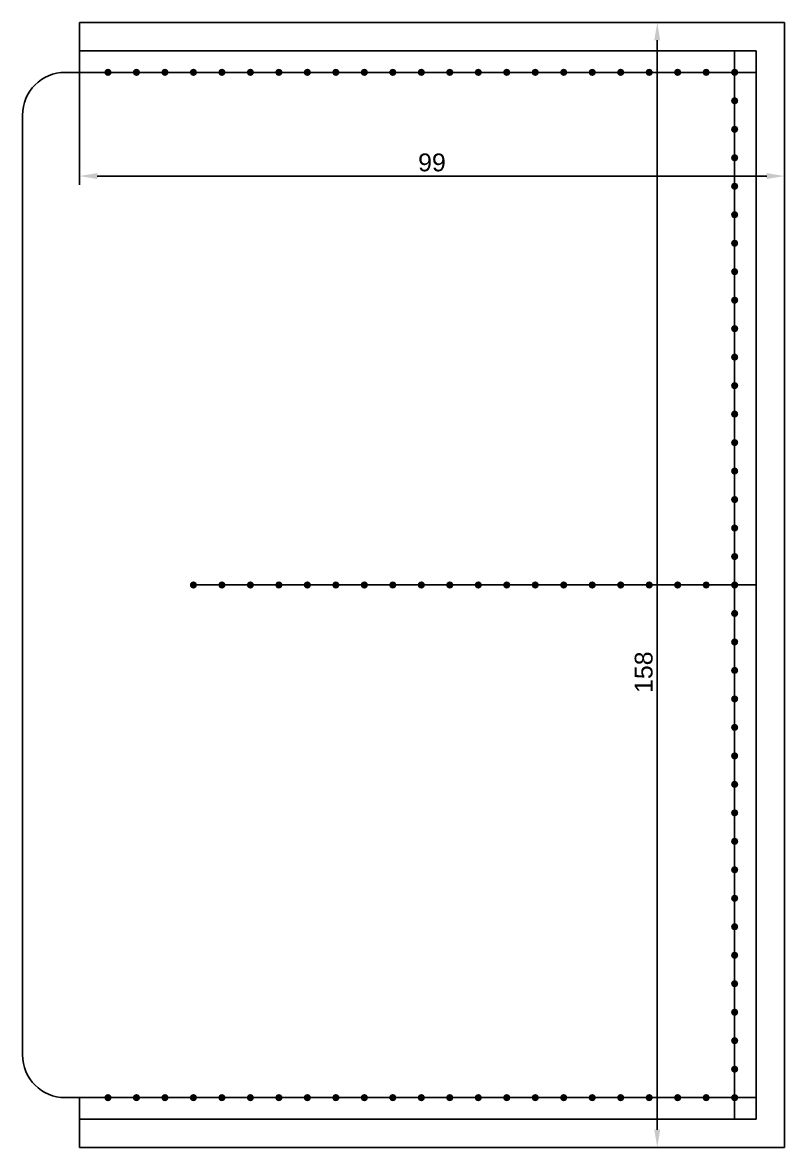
# Model space of a CAD drawing. Header units: millimetres. Extents: x 1335 to 6986, y 304 to 1543.
# Drawn here: x 5843.1 to 5950.1, y 947.4 to 1105.4 of the extents above; entities that cross this region are included whole.
import ezdxf

# ---------------------------------------------------------------- set-up
doc = ezdxf.new("R2010")
doc.units = ezdxf.units.MM
doc.styles.get("Standard").update_dxf_attribs({"font": 'arial.ttf'})
doc.dimstyles.new('ISO-25', dxfattribs={"dimtxt": 2.5, "dimasz": 2.5, "dimexe": 1.25, "dimexo": 0.625, "dimtad": 1, "dimtxsty": 'Standard', "dimcen": 2.5, "dimadec": 0, "dimazin": 0, "dimtfac": 1, "dimtmove": 0, "dimatfit": 3, "dimfxl": 1, "dimarcsym": 0})

# ---------------------------------------------------------------- blocks, each defined once
blk = doc.blocks.new('*D111')
at = {"color": 0, "lineweight": -2, "transparency": 16777216}
for p, q in [((5851.08, 1104.79), (5851.08, 1082.6)), ((5950.08, 1104.79), (5950.08, 1082.6)), ((5853.58, 1083.85), (5947.58, 1083.85))]:
    blk.add_line(p, q, dxfattribs=at)
at = {"color": 0, "transparency": 16777216}
for points in [[(5853.58, 1084.27), (5853.58, 1083.43), (5851.08, 1083.85)], [(5947.58, 1084.27), (5947.58, 1083.43), (5950.08, 1083.85)]]:
    blk.add_solid(points, dxfattribs=at)
at = {"layer": 'Defpoints', "color": 0, "transparency": 16777216}
for p in [(5851.08, 1105.42), (5950.08, 1105.42), (5950.08, 1083.85)]:
    blk.add_point(p, dxfattribs=at)
at = {"color": 0, "transparency": 16777216, "insert": (5900.58, 1085.75), "char_height": 2.5, "attachment_point": 5}
blk.add_mtext('99', dxfattribs=at)
blk = doc.blocks.new('*D112')
at = {"color": 0, "lineweight": -2, "transparency": 16777216}
for p, q in [((5949.46, 1105.42), (5930.97, 1105.42)), ((5932.22, 949.92), (5932.22, 1102.92)), ((5949.46, 947.42), (5930.97, 947.42))]:
    blk.add_line(p, q, dxfattribs=at)
at = {"color": 0, "transparency": 16777216}
for points in [[(5931.8, 1102.92), (5932.63, 1102.92), (5932.22, 1105.42)], [(5931.8, 949.92), (5932.63, 949.92), (5932.22, 947.42)]]:
    blk.add_solid(points, dxfattribs=at)
at = {"layer": 'Defpoints', "color": 0, "transparency": 16777216}
for p in [(5932.22, 1105.42), (5950.08, 1105.42), (5950.08, 947.42)]:
    blk.add_point(p, dxfattribs=at)
at = {"color": 0, "transparency": 16777216, "insert": (5930.32, 1014.17), "char_height": 2.5, "attachment_point": 5, "rotation": 90}
blk.add_mtext('158', dxfattribs=at)

msp = doc.modelspace()

# ---------------------------------------------------------------- hatches: boundary and pattern name
h = msp.add_hatch(color=256)
h.dxf.hatch_style = 1
h.paths.add_polyline_path([(5854.583, 1098.418, -1), (5855.583, 1098.418, -1)])
h = msp.add_hatch(color=256)
h.dxf.hatch_style = 1
h.paths.add_polyline_path([(5858.583, 1098.418, -1), (5859.583, 1098.418, -1)])
h = msp.add_hatch(color=256)
h.dxf.hatch_style = 1
h.paths.add_polyline_path([(5862.583, 1098.418, -1), (5863.583, 1098.418, -1)])
h = msp.add_hatch(color=256)
h.dxf.hatch_style = 1
h.paths.add_polyline_path([(5866.583, 1098.418, -1), (5867.583, 1098.418, -1)])
h = msp.add_hatch(color=256)
h.dxf.hatch_style = 1
h.paths.add_polyline_path([(5867.583, 1098.418, 1), (5866.583, 1098.418, 1)])
h = msp.add_hatch(color=256)
h.dxf.hatch_style = 1
h.paths.add_polyline_path([(5870.583, 1098.418, -1), (5871.583, 1098.418, -1)])
h = msp.add_hatch(color=256)
h.dxf.hatch_style = 1
h.paths.add_polyline_path([(5871.583, 1098.418, 1), (5870.583, 1098.418, 1)])
h = msp.add_hatch(color=256)
h.dxf.hatch_style = 1
h.paths.add_polyline_path([(5874.583, 1098.418, -1), (5875.583, 1098.418, -1)])
h = msp.add_hatch(color=256)
h.dxf.hatch_style = 1
h.paths.add_polyline_path([(5875.583, 1098.418, 1), (5874.583, 1098.418, 1)])
h = msp.add_hatch(color=256)
h.dxf.hatch_style = 1
h.paths.add_polyline_path([(5878.583, 1098.418, -1), (5879.583, 1098.418, -1)])
h = msp.add_hatch(color=256)
h.dxf.hatch_style = 1
h.paths.add_polyline_path([(5879.583, 1098.418, 1), (5878.583, 1098.418, 1)])
h = msp.add_hatch(color=256)
h.dxf.hatch_style = 1
h.paths.add_polyline_path([(5882.583, 1098.418, -1), (5883.583, 1098.418, -1)])
h = msp.add_hatch(color=256)
h.dxf.hatch_style = 1
h.paths.add_polyline_path([(5883.583, 1098.418, 1), (5882.583, 1098.418, 1)])
h = msp.add_hatch(color=256)
h.dxf.hatch_style = 1
h.paths.add_polyline_path([(5886.583, 1098.418, -1), (5887.583, 1098.418, -1)])
h = msp.add_hatch(color=256)
h.dxf.hatch_style = 1
h.paths.add_polyline_path([(5887.583, 1098.418, 1), (5886.583, 1098.418, 1)])
h = msp.add_hatch(color=256)
h.dxf.hatch_style = 1
h.paths.add_polyline_path([(5890.583, 1098.418, -1), (5891.583, 1098.418, -1)])
h = msp.add_hatch(color=256)
h.dxf.hatch_style = 1
h.paths.add_polyline_path([(5891.583, 1098.418, 1), (5890.583, 1098.418, 1)])
h = msp.add_hatch(color=256)
h.dxf.hatch_style = 1
h.paths.add_polyline_path([(5894.583, 1098.418, -1), (5895.583, 1098.418, -1)])
h = msp.add_hatch(color=256)
h.dxf.hatch_style = 1
h.paths.add_polyline_path([(5895.583, 1098.418, 1), (5894.583, 1098.418, 1)])
h = msp.add_hatch(color=256)
h.dxf.hatch_style = 1
h.paths.add_polyline_path([(5898.583, 1098.418, -1), (5899.583, 1098.418, -1)])
h = msp.add_hatch(color=256)
h.dxf.hatch_style = 1
h.paths.add_polyline_path([(5899.583, 1098.418, 1), (5898.583, 1098.418, 1)])
h = msp.add_hatch(color=256)
h.dxf.hatch_style = 1
h.paths.add_polyline_path([(5902.583, 1098.418, -1), (5903.583, 1098.418, -1)])
h = msp.add_hatch(color=256)
h.dxf.hatch_style = 1
h.paths.add_polyline_path([(5903.583, 1098.418, 1), (5902.583, 1098.418, 1)])
h = msp.add_hatch(color=256)
h.dxf.hatch_style = 1
h.paths.add_polyline_path([(5906.583, 1098.418, -1), (5907.583, 1098.418, -1)])
h = msp.add_hatch(color=256)
h.dxf.hatch_style = 1
h.paths.add_polyline_path([(5907.583, 1098.418, 1), (5906.583, 1098.418, 1)])
h = msp.add_hatch(color=256)
h.dxf.hatch_style = 1
h.paths.add_polyline_path([(5910.583, 1098.418, -1), (5911.583, 1098.418, -1)])
h = msp.add_hatch(color=256)
h.dxf.hatch_style = 1
h.paths.add_polyline_path([(5911.583, 1098.418, 1), (5910.583, 1098.418, 1)])
h = msp.add_hatch(color=256)
h.dxf.hatch_style = 1
h.paths.add_polyline_path([(5914.583, 1098.418, -1), (5915.583, 1098.418, -1)])
h = msp.add_hatch(color=256)
h.dxf.hatch_style = 1
h.paths.add_polyline_path([(5915.583, 1098.418, 1), (5914.583, 1098.418, 1)])
h = msp.add_hatch(color=256)
h.dxf.hatch_style = 1
h.paths.add_polyline_path([(5918.583, 1098.418, -1), (5919.583, 1098.418, -1)])
h = msp.add_hatch(color=256)
h.dxf.hatch_style = 1
h.paths.add_polyline_path([(5919.583, 1098.418, 1), (5918.583, 1098.418, 1)])
h = msp.add_hatch(color=256)
h.dxf.hatch_style = 1
h.paths.add_polyline_path([(5922.583, 1098.418, -1), (5923.583, 1098.418, -1)])
h = msp.add_hatch(color=256)
h.dxf.hatch_style = 1
h.paths.add_polyline_path([(5923.583, 1098.418, 1), (5922.583, 1098.418, 1)])
h = msp.add_hatch(color=256)
h.dxf.hatch_style = 1
h.paths.add_polyline_path([(5926.583, 1098.418, -1), (5927.583, 1098.418, -1)])
h = msp.add_hatch(color=256)
h.dxf.hatch_style = 1
h.paths.add_polyline_path([(5927.583, 1098.418, 1), (5926.583, 1098.418, 1)])
h = msp.add_hatch(color=256)
h.dxf.hatch_style = 1
h.paths.add_polyline_path([(5930.583, 1098.418, -1), (5931.583, 1098.418, -1)])
h = msp.add_hatch(color=256)
h.dxf.hatch_style = 1
h.paths.add_polyline_path([(5931.583, 1098.418, 1), (5930.583, 1098.418, 1)])
h = msp.add_hatch(color=256)
h.dxf.hatch_style = 1
h.paths.add_polyline_path([(5934.583, 1098.418, -1), (5935.583, 1098.418, -1)])
h = msp.add_hatch(color=256)
h.dxf.hatch_style = 1
h.paths.add_polyline_path([(5935.583, 1098.418, 1), (5934.583, 1098.418, 1)])
h = msp.add_hatch(color=256)
h.dxf.hatch_style = 1
h.paths.add_polyline_path([(5938.583, 1098.418, -1), (5939.583, 1098.418, -1)])
h = msp.add_hatch(color=256)
h.dxf.hatch_style = 1
h.paths.add_polyline_path([(5939.583, 1098.418, 1), (5938.583, 1098.418, 1)])
h = msp.add_hatch(color=256)
h.dxf.hatch_style = 1
h.paths.add_polyline_path([(5942.583, 1098.418, -1), (5943.583, 1098.418, -1)])
h = msp.add_hatch(color=256)
h.dxf.hatch_style = 1
h.paths.add_polyline_path([(5943.583, 1098.418, 1), (5942.583, 1098.418, 1)])
h = msp.add_hatch(color=256)
h.dxf.hatch_style = 1
h.paths.add_polyline_path([(5942.583, 1094.418, -1), (5943.583, 1094.418, -1)])
h = msp.add_hatch(color=256)
h.dxf.hatch_style = 1
h.paths.add_polyline_path([(5943.583, 1094.418, 1), (5942.583, 1094.418, 1)])
h = msp.add_hatch(color=256)
h.dxf.hatch_style = 1
h.paths.add_polyline_path([(5942.583, 1090.418, -1), (5943.583, 1090.418, -1)])
h = msp.add_hatch(color=256)
h.dxf.hatch_style = 1
h.paths.add_polyline_path([(5943.583, 1090.418, 1), (5942.583, 1090.418, 1)])
h = msp.add_hatch(color=256)
h.dxf.hatch_style = 1
h.paths.add_polyline_path([(5942.583, 1086.418, -1), (5943.583, 1086.418, -1)])
h = msp.add_hatch(color=256)
h.dxf.hatch_style = 1
h.paths.add_polyline_path([(5943.583, 1086.418, 1), (5942.583, 1086.418, 1)])
h = msp.add_hatch(color=256)
h.dxf.hatch_style = 1
h.paths.add_polyline_path([(5942.583, 1082.418, -1), (5943.583, 1082.418, -1)])
h = msp.add_hatch(color=256)
h.dxf.hatch_style = 1
h.paths.add_polyline_path([(5943.583, 1082.418, 1), (5942.583, 1082.418, 1)])
h = msp.add_hatch(color=256)
h.dxf.hatch_style = 1
h.paths.add_polyline_path([(5942.583, 1078.418, -1), (5943.583, 1078.418, -1)])
h = msp.add_hatch(color=256)
h.dxf.hatch_style = 1
h.paths.add_polyline_path([(5943.583, 1078.418, 1), (5942.583, 1078.418, 1)])
h = msp.add_hatch(color=256)
h.dxf.hatch_style = 1
h.paths.add_polyline_path([(5942.583, 1074.418, -1), (5943.583, 1074.418, -1)])
h = msp.add_hatch(color=256)
h.dxf.hatch_style = 1
h.paths.add_polyline_path([(5943.583, 1074.418, 1), (5942.583, 1074.418, 1)])
h = msp.add_hatch(color=256)
h.dxf.hatch_style = 1
h.paths.add_polyline_path([(5942.583, 1070.418, -1), (5943.583, 1070.418, -1)])
h = msp.add_hatch(color=256)
h.dxf.hatch_style = 1
h.paths.add_polyline_path([(5943.583, 1070.418, 1), (5942.583, 1070.418, 1)])
h = msp.add_hatch(color=256)
h.dxf.hatch_style = 1
h.paths.add_polyline_path([(5942.583, 1066.418, -1), (5943.583, 1066.418, -1)])
h = msp.add_hatch(color=256)
h.dxf.hatch_style = 1
h.paths.add_polyline_path([(5943.583, 1066.418, 1), (5942.583, 1066.418, 1)])
h = msp.add_hatch(color=256)
h.dxf.hatch_style = 1
h.paths.add_polyline_path([(5942.583, 1062.418, -1), (5943.583, 1062.418, -1)])
h = msp.add_hatch(color=256)
h.dxf.hatch_style = 1
h.paths.add_polyline_path([(5943.583, 1062.418, 1), (5942.583, 1062.418, 1)])
h = msp.add_hatch(color=256)
h.dxf.hatch_style = 1
h.paths.add_polyline_path([(5942.583, 1058.418, -1), (5943.583, 1058.418, -1)])
h = msp.add_hatch(color=256)
h.dxf.hatch_style = 1
h.paths.add_polyline_path([(5943.583, 1058.418, 1), (5942.583, 1058.418, 1)])
h = msp.add_hatch(color=256)
h.dxf.hatch_style = 1
h.paths.add_polyline_path([(5942.583, 1054.418, -1), (5943.583, 1054.418, -1)])
h = msp.add_hatch(color=256)
h.dxf.hatch_style = 1
h.paths.add_polyline_path([(5943.583, 1054.418, 1), (5942.583, 1054.418, 1)])
h = msp.add_hatch(color=256)
h.dxf.hatch_style = 1
h.paths.add_polyline_path([(5942.583, 1050.418, -1), (5943.583, 1050.418, -1)])
h = msp.add_hatch(color=256)
h.dxf.hatch_style = 1
h.paths.add_polyline_path([(5943.583, 1050.418, 1), (5942.583, 1050.418, 1)])
h = msp.add_hatch(color=256)
h.dxf.hatch_style = 1
h.paths.add_polyline_path([(5942.583, 1046.418, -1), (5943.583, 1046.418, -1)])
h = msp.add_hatch(color=256)
h.dxf.hatch_style = 1
h.paths.add_polyline_path([(5943.583, 1046.418, 1), (5942.583, 1046.418, 1)])
h = msp.add_hatch(color=256)
h.dxf.hatch_style = 1
h.paths.add_polyline_path([(5942.583, 1042.418, -1), (5943.583, 1042.418, -1)])
h = msp.add_hatch(color=256)
h.dxf.hatch_style = 1
h.paths.add_polyline_path([(5943.583, 1042.418, 1), (5942.583, 1042.418, 1)])
h = msp.add_hatch(color=256)
h.dxf.hatch_style = 1
h.paths.add_polyline_path([(5942.583, 1038.418, -1), (5943.583, 1038.418, -1)])
h = msp.add_hatch(color=256)
h.dxf.hatch_style = 1
h.paths.add_polyline_path([(5943.583, 1038.418, 1), (5942.583, 1038.418, 1)])
h = msp.add_hatch(color=256)
h.dxf.hatch_style = 1
h.paths.add_polyline_path([(5942.583, 1034.418, -1), (5943.583, 1034.418, -1)])
h = msp.add_hatch(color=256)
h.dxf.hatch_style = 1
h.paths.add_polyline_path([(5943.583, 1034.418, 1), (5942.583, 1034.418, 1)])
h = msp.add_hatch(color=256)
h.dxf.hatch_style = 1
h.paths.add_polyline_path([(5942.583, 1030.418, -1), (5943.583, 1030.418, -1)])
h = msp.add_hatch(color=256)
h.dxf.hatch_style = 1
h.paths.add_polyline_path([(5943.583, 1030.418, 1), (5942.583, 1030.418, 1)])
h = msp.add_hatch(color=256)
h.dxf.hatch_style = 1
h.paths.add_polyline_path([(5867.583, 1026.418, 1), (5866.583, 1026.418, 1)])
h = msp.add_hatch(color=256)
h.dxf.hatch_style = 1
h.paths.add_polyline_path([(5871.583, 1026.418, 1), (5870.583, 1026.418, 1)])
h = msp.add_hatch(color=256)
h.dxf.hatch_style = 1
h.paths.add_polyline_path([(5875.583, 1026.418, 1), (5874.583, 1026.418, 1)])
h = msp.add_hatch(color=256)
h.dxf.hatch_style = 1
h.paths.add_polyline_path([(5879.583, 1026.418, 1), (5878.583, 1026.418, 1)])
h = msp.add_hatch(color=256)
h.dxf.hatch_style = 1
h.paths.add_polyline_path([(5883.583, 1026.418, 1), (5882.583, 1026.418, 1)])
h = msp.add_hatch(color=256)
h.dxf.hatch_style = 1
h.paths.add_polyline_path([(5887.583, 1026.418, 1), (5886.583, 1026.418, 1)])
h = msp.add_hatch(color=256)
h.dxf.hatch_style = 1
h.paths.add_polyline_path([(5891.583, 1026.418, 1), (5890.583, 1026.418, 1)])
h = msp.add_hatch(color=256)
h.dxf.hatch_style = 1
h.paths.add_polyline_path([(5895.583, 1026.418, 1), (5894.583, 1026.418, 1)])
h = msp.add_hatch(color=256)
h.dxf.hatch_style = 1
h.paths.add_polyline_path([(5899.583, 1026.418, 1), (5898.583, 1026.418, 1)])
h = msp.add_hatch(color=256)
h.dxf.hatch_style = 1
h.paths.add_polyline_path([(5903.583, 1026.418, 1), (5902.583, 1026.418, 1)])
h = msp.add_hatch(color=256)
h.dxf.hatch_style = 1
h.paths.add_polyline_path([(5907.583, 1026.418, 1), (5906.583, 1026.418, 1)])
h = msp.add_hatch(color=256)
h.dxf.hatch_style = 1
h.paths.add_polyline_path([(5911.583, 1026.418, 1), (5910.583, 1026.418, 1)])
h = msp.add_hatch(color=256)
h.dxf.hatch_style = 1
h.paths.add_polyline_path([(5915.583, 1026.418, 1), (5914.583, 1026.418, 1)])
h = msp.add_hatch(color=256)
h.dxf.hatch_style = 1
h.paths.add_polyline_path([(5919.583, 1026.418, 1), (5918.583, 1026.418, 1)])
h = msp.add_hatch(color=256)
h.dxf.hatch_style = 1
h.paths.add_polyline_path([(5923.583, 1026.418, 1), (5922.583, 1026.418, 1)])
h = msp.add_hatch(color=256)
h.dxf.hatch_style = 1
h.paths.add_polyline_path([(5927.583, 1026.418, 1), (5926.583, 1026.418, 1)])
h = msp.add_hatch(color=256)
h.dxf.hatch_style = 1
h.paths.add_polyline_path([(5931.583, 1026.418, 1), (5930.583, 1026.418, 1)])
h = msp.add_hatch(color=256)
h.dxf.hatch_style = 1
h.paths.add_polyline_path([(5935.583, 1026.418, 1), (5934.583, 1026.418, 1)])
h = msp.add_hatch(color=256)
h.dxf.hatch_style = 1
h.paths.add_polyline_path([(5939.583, 1026.418, 1), (5938.583, 1026.418, 1)])
h = msp.add_hatch(color=256)
h.dxf.hatch_style = 1
h.paths.add_polyline_path([(5942.583, 1026.418, -1), (5943.583, 1026.418, -1)])
h = msp.add_hatch(color=256)
h.dxf.hatch_style = 1
h.paths.add_polyline_path([(5943.583, 1026.418, 1), (5942.583, 1026.418, 1)])
h = msp.add_hatch(color=256)
h.dxf.hatch_style = 1
h.paths.add_polyline_path([(5942.583, 1022.418, -1), (5943.583, 1022.418, -1)])
h = msp.add_hatch(color=256)
h.dxf.hatch_style = 1
h.paths.add_polyline_path([(5943.583, 1022.418, 1), (5942.583, 1022.418, 1)])
h = msp.add_hatch(color=256)
h.dxf.hatch_style = 1
h.paths.add_polyline_path([(5942.583, 1018.418, -1), (5943.583, 1018.418, -1)])
h = msp.add_hatch(color=256)
h.dxf.hatch_style = 1
h.paths.add_polyline_path([(5943.583, 1018.418, 1), (5942.583, 1018.418, 1)])
h = msp.add_hatch(color=256)
h.dxf.hatch_style = 1
h.paths.add_polyline_path([(5942.583, 1014.418, -1), (5943.583, 1014.418, -1)])
h = msp.add_hatch(color=256)
h.dxf.hatch_style = 1
h.paths.add_polyline_path([(5943.583, 1014.418, 1), (5942.583, 1014.418, 1)])
h = msp.add_hatch(color=256)
h.dxf.hatch_style = 1
h.paths.add_polyline_path([(5942.583, 1010.418, -1), (5943.583, 1010.418, -1)])
h = msp.add_hatch(color=256)
h.dxf.hatch_style = 1
h.paths.add_polyline_path([(5943.583, 1010.418, 1), (5942.583, 1010.418, 1)])
h = msp.add_hatch(color=256)
h.dxf.hatch_style = 1
h.paths.add_polyline_path([(5942.583, 1006.418, -1), (5943.583, 1006.418, -1)])
h = msp.add_hatch(color=256)
h.dxf.hatch_style = 1
h.paths.add_polyline_path([(5943.583, 1006.418, 1), (5942.583, 1006.418, 1)])
h = msp.add_hatch(color=256)
h.dxf.hatch_style = 1
h.paths.add_polyline_path([(5942.583, 1002.418, -1), (5943.583, 1002.418, -1)])
h = msp.add_hatch(color=256)
h.dxf.hatch_style = 1
h.paths.add_polyline_path([(5943.583, 1002.418, 1), (5942.583, 1002.418, 1)])
h = msp.add_hatch(color=256)
h.dxf.hatch_style = 1
h.paths.add_polyline_path([(5942.583, 998.418, -1), (5943.583, 998.418, -1)])
h = msp.add_hatch(color=256)
h.dxf.hatch_style = 1
h.paths.add_polyline_path([(5943.583, 998.418, 1), (5942.583, 998.418, 1)])
h = msp.add_hatch(color=256)
h.dxf.hatch_style = 1
h.paths.add_polyline_path([(5942.583, 994.418, -1), (5943.583, 994.418, -1)])
h = msp.add_hatch(color=256)
h.dxf.hatch_style = 1
h.paths.add_polyline_path([(5943.583, 994.418, 1), (5942.583, 994.418, 1)])
h = msp.add_hatch(color=256)
h.dxf.hatch_style = 1
h.paths.add_polyline_path([(5942.583, 990.418, -1), (5943.583, 990.418, -1)])
h = msp.add_hatch(color=256)
h.dxf.hatch_style = 1
h.paths.add_polyline_path([(5943.583, 990.418, 1), (5942.583, 990.418, 1)])
h = msp.add_hatch(color=256)
h.dxf.hatch_style = 1
h.paths.add_polyline_path([(5942.583, 986.418, -1), (5943.583, 986.418, -1)])
h = msp.add_hatch(color=256)
h.dxf.hatch_style = 1
h.paths.add_polyline_path([(5943.583, 986.418, 1), (5942.583, 986.418, 1)])
h = msp.add_hatch(color=256)
h.dxf.hatch_style = 1
h.paths.add_polyline_path([(5942.583, 982.418, -1), (5943.583, 982.418, -1)])
h = msp.add_hatch(color=256)
h.dxf.hatch_style = 1
h.paths.add_polyline_path([(5943.583, 982.418, 1), (5942.583, 982.418, 1)])
h = msp.add_hatch(color=256)
h.dxf.hatch_style = 1
h.paths.add_polyline_path([(5942.583, 978.418, -1), (5943.583, 978.418, -1)])
h = msp.add_hatch(color=256)
h.dxf.hatch_style = 1
h.paths.add_polyline_path([(5943.583, 978.418, 1), (5942.583, 978.418, 1)])
h = msp.add_hatch(color=256)
h.dxf.hatch_style = 1
h.paths.add_polyline_path([(5942.583, 974.418, -1), (5943.583, 974.418, -1)])
h = msp.add_hatch(color=256)
h.dxf.hatch_style = 1
h.paths.add_polyline_path([(5943.583, 974.418, 1), (5942.583, 974.418, 1)])
h = msp.add_hatch(color=256)
h.dxf.hatch_style = 1
h.paths.add_polyline_path([(5942.583, 970.418, -1), (5943.583, 970.418, -1)])
h = msp.add_hatch(color=256)
h.dxf.hatch_style = 1
h.paths.add_polyline_path([(5943.583, 970.418, 1), (5942.583, 970.418, 1)])
h = msp.add_hatch(color=256)
h.dxf.hatch_style = 1
h.paths.add_polyline_path([(5942.583, 966.418, -1), (5943.583, 966.418, -1)])
h = msp.add_hatch(color=256)
h.dxf.hatch_style = 1
h.paths.add_polyline_path([(5943.583, 966.418, 1), (5942.583, 966.418, 1)])
h = msp.add_hatch(color=256)
h.dxf.hatch_style = 1
h.paths.add_polyline_path([(5942.583, 962.418, -1), (5943.583, 962.418, -1)])
h = msp.add_hatch(color=256)
h.dxf.hatch_style = 1
h.paths.add_polyline_path([(5943.583, 962.418, 1), (5942.583, 962.418, 1)])
h = msp.add_hatch(color=256)
h.dxf.hatch_style = 1
h.paths.add_polyline_path([(5942.583, 958.418, -1), (5943.583, 958.418, -1)])
h = msp.add_hatch(color=256)
h.dxf.hatch_style = 1
h.paths.add_polyline_path([(5943.583, 958.418, 1), (5942.583, 958.418, 1)])
h = msp.add_hatch(color=256)
h.dxf.hatch_style = 1
h.paths.add_polyline_path([(5854.583, 954.418, -1), (5855.583, 954.418, -1)])
h = msp.add_hatch(color=256)
h.dxf.hatch_style = 1
h.paths.add_polyline_path([(5858.583, 954.418, -1), (5859.583, 954.418, -1)])
h = msp.add_hatch(color=256)
h.dxf.hatch_style = 1
h.paths.add_polyline_path([(5862.583, 954.418, -1), (5863.583, 954.418, -1)])
h = msp.add_hatch(color=256)
h.dxf.hatch_style = 1
h.paths.add_polyline_path([(5866.583, 954.418, -1), (5867.583, 954.418, -1)])
h = msp.add_hatch(color=256)
h.dxf.hatch_style = 1
h.paths.add_polyline_path([(5867.583, 954.418, 1), (5866.583, 954.418, 1)])
h = msp.add_hatch(color=256)
h.dxf.hatch_style = 1
h.paths.add_polyline_path([(5870.583, 954.418, -1), (5871.583, 954.418, -1)])
h = msp.add_hatch(color=256)
h.dxf.hatch_style = 1
h.paths.add_polyline_path([(5871.583, 954.418, 1), (5870.583, 954.418, 1)])
h = msp.add_hatch(color=256)
h.dxf.hatch_style = 1
h.paths.add_polyline_path([(5874.583, 954.418, -1), (5875.583, 954.418, -1)])
h = msp.add_hatch(color=256)
h.dxf.hatch_style = 1
h.paths.add_polyline_path([(5875.583, 954.418, 1), (5874.583, 954.418, 1)])
h = msp.add_hatch(color=256)
h.dxf.hatch_style = 1
h.paths.add_polyline_path([(5878.583, 954.418, -1), (5879.583, 954.418, -1)])
h = msp.add_hatch(color=256)
h.dxf.hatch_style = 1
h.paths.add_polyline_path([(5879.583, 954.418, 1), (5878.583, 954.418, 1)])
h = msp.add_hatch(color=256)
h.dxf.hatch_style = 1
h.paths.add_polyline_path([(5882.583, 954.418, -1), (5883.583, 954.418, -1)])
h = msp.add_hatch(color=256)
h.dxf.hatch_style = 1
h.paths.add_polyline_path([(5883.583, 954.418, 1), (5882.583, 954.418, 1)])
h = msp.add_hatch(color=256)
h.dxf.hatch_style = 1
h.paths.add_polyline_path([(5886.583, 954.418, -1), (5887.583, 954.418, -1)])
h = msp.add_hatch(color=256)
h.dxf.hatch_style = 1
h.paths.add_polyline_path([(5887.583, 954.418, 1), (5886.583, 954.418, 1)])
h = msp.add_hatch(color=256)
h.dxf.hatch_style = 1
h.paths.add_polyline_path([(5890.583, 954.418, -1), (5891.583, 954.418, -1)])
h = msp.add_hatch(color=256)
h.dxf.hatch_style = 1
h.paths.add_polyline_path([(5891.583, 954.418, 1), (5890.583, 954.418, 1)])
h = msp.add_hatch(color=256)
h.dxf.hatch_style = 1
h.paths.add_polyline_path([(5894.583, 954.418, -1), (5895.583, 954.418, -1)])
h = msp.add_hatch(color=256)
h.dxf.hatch_style = 1
h.paths.add_polyline_path([(5895.583, 954.418, 1), (5894.583, 954.418, 1)])
h = msp.add_hatch(color=256)
h.dxf.hatch_style = 1
h.paths.add_polyline_path([(5898.583, 954.418, -1), (5899.583, 954.418, -1)])
h = msp.add_hatch(color=256)
h.dxf.hatch_style = 1
h.paths.add_polyline_path([(5899.583, 954.418, 1), (5898.583, 954.418, 1)])
h = msp.add_hatch(color=256)
h.dxf.hatch_style = 1
h.paths.add_polyline_path([(5902.583, 954.418, -1), (5903.583, 954.418, -1)])
h = msp.add_hatch(color=256)
h.dxf.hatch_style = 1
h.paths.add_polyline_path([(5903.583, 954.418, 1), (5902.583, 954.418, 1)])
h = msp.add_hatch(color=256)
h.dxf.hatch_style = 1
h.paths.add_polyline_path([(5906.583, 954.418, -1), (5907.583, 954.418, -1)])
h = msp.add_hatch(color=256)
h.dxf.hatch_style = 1
h.paths.add_polyline_path([(5907.583, 954.418, 1), (5906.583, 954.418, 1)])
h = msp.add_hatch(color=256)
h.dxf.hatch_style = 1
h.paths.add_polyline_path([(5910.583, 954.418, -1), (5911.583, 954.418, -1)])
h = msp.add_hatch(color=256)
h.dxf.hatch_style = 1
h.paths.add_polyline_path([(5911.583, 954.418, 1), (5910.583, 954.418, 1)])
h = msp.add_hatch(color=256)
h.dxf.hatch_style = 1
h.paths.add_polyline_path([(5914.583, 954.418, -1), (5915.583, 954.418, -1)])
h = msp.add_hatch(color=256)
h.dxf.hatch_style = 1
h.paths.add_polyline_path([(5915.583, 954.418, 1), (5914.583, 954.418, 1)])
h = msp.add_hatch(color=256)
h.dxf.hatch_style = 1
h.paths.add_polyline_path([(5918.583, 954.418, -1), (5919.583, 954.418, -1)])
h = msp.add_hatch(color=256)
h.dxf.hatch_style = 1
h.paths.add_polyline_path([(5919.583, 954.418, 1), (5918.583, 954.418, 1)])
h = msp.add_hatch(color=256)
h.dxf.hatch_style = 1
h.paths.add_polyline_path([(5922.583, 954.418, -1), (5923.583, 954.418, -1)])
h = msp.add_hatch(color=256)
h.dxf.hatch_style = 1
h.paths.add_polyline_path([(5923.583, 954.418, 1), (5922.583, 954.418, 1)])
h = msp.add_hatch(color=256)
h.dxf.hatch_style = 1
h.paths.add_polyline_path([(5926.583, 954.418, -1), (5927.583, 954.418, -1)])
h = msp.add_hatch(color=256)
h.dxf.hatch_style = 1
h.paths.add_polyline_path([(5927.583, 954.418, 1), (5926.583, 954.418, 1)])
h = msp.add_hatch(color=256)
h.dxf.hatch_style = 1
h.paths.add_polyline_path([(5930.583, 954.418, -1), (5931.583, 954.418, -1)])
h = msp.add_hatch(color=256)
h.dxf.hatch_style = 1
h.paths.add_polyline_path([(5931.583, 954.418, 1), (5930.583, 954.418, 1)])
h = msp.add_hatch(color=256)
h.dxf.hatch_style = 1
h.paths.add_polyline_path([(5934.583, 954.418, -1), (5935.583, 954.418, -1)])
h = msp.add_hatch(color=256)
h.dxf.hatch_style = 1
h.paths.add_polyline_path([(5935.583, 954.418, 1), (5934.583, 954.418, 1)])
h = msp.add_hatch(color=256)
h.dxf.hatch_style = 1
h.paths.add_polyline_path([(5938.583, 954.418, -1), (5939.583, 954.418, -1)])
h = msp.add_hatch(color=256)
h.dxf.hatch_style = 1
h.paths.add_polyline_path([(5939.583, 954.418, 1), (5938.583, 954.418, 1)])
h = msp.add_hatch(color=256)
h.dxf.hatch_style = 1
h.paths.add_polyline_path([(5942.583, 954.418, -1), (5943.583, 954.418, -1)])
h = msp.add_hatch(color=256)
h.dxf.hatch_style = 1
h.paths.add_polyline_path([(5943.583, 954.418, 1), (5942.583, 954.418, 1)])

# ---------------------------------------------------------------- linework, layer by layer
for p, q in [((5851.083, 1101.418), (5851.083, 1105.418)), ((5851.083, 1105.418), (5950.083, 1105.418)), ((5950.083, 1105.418), (5950.083, 947.418)), ((5851.083, 1101.418), (5851.083, 1098.418)), ((5851.083, 1098.418), (5851.083, 1101.418)), ((5851.083, 1101.418), (5946.083, 1101.418)), ((5946.083, 1101.418), (5867.083, 1101.418)), ((5946.083, 1101.418), (5943.083, 1101.418)), ((5943.083, 1101.418), (5943.083, 951.418)), ((5946.083, 1101.418), (5943.083, 1101.418)), ((5943.083, 1101.418), (5943.083, 951.418)), ((5946.083, 1101.418), (5946.083, 951.418)), ((5946.083, 1098.418), (5946.083, 1101.418)), ((5946.083, 951.418), (5946.083, 1101.418)), ((5946.083, 1098.418), (5946.083, 1101.418)), ((5849.083, 1098.418), (5946.083, 1098.418)), ((5843.083, 960.418), (5843.083, 1092.418)), ((5946.083, 1006.418), (5946.083, 1046.418)), ((5946.083, 1010.418), (5946.083, 1042.418)), ((5946.083, 1026.418), (5867.083, 1026.418)), ((5946.083, 951.418), (5946.083, 1026.418)), ((5946.083, 1026.418), (5946.083, 1006.418)), ((5946.083, 1006.418), (5946.083, 1010.418)), ((5849.083, 954.418), (5946.083, 954.418)), ((5851.083, 951.418), (5851.083, 954.418)), ((5851.083, 954.418), (5851.083, 951.418)), ((5946.083, 951.418), (5946.083, 954.418)), ((5946.083, 951.418), (5946.083, 954.418)), ((5851.083, 951.418), (5946.083, 951.418)), ((5851.083, 947.418), (5851.083, 951.418)), ((5867.083, 951.418), (5946.083, 951.418)), ((5943.083, 951.418), (5940.083, 951.418)), ((5943.083, 951.418), (5946.083, 951.418)), ((5943.083, 951.418), (5946.083, 951.418)), ((5950.083, 947.418), (5851.083, 947.418))]:
    msp.add_line(p, q)
for centre, start, end in [((5849.083, 1092.418), 90, 180), ((5849.083, 960.418), 180, 270)]:
    msp.add_arc(centre, 6, start, end)

# ---------------------------------------------------------------- dimensions: what is measured, and where the dimension line sits
at = {"color": 3}
dim = msp.add_linear_dim(base=(5950.083, 1083.85), p1=(5851.083, 1105.418), p2=(5950.083, 1105.418), dimstyle='ISO-25', dxfattribs=at)
dim.commit()
dim.dimension.update_dxf_attribs({"geometry": '*D111', "text_midpoint": (5900.583, 1085.752)})
dim = msp.add_linear_dim(base=(5932.217, 1105.418), p1=(5950.083, 947.418), p2=(5950.083, 1105.418), angle=90, dimstyle='ISO-25', dxfattribs=at)
dim.commit()
dim.dimension.update_dxf_attribs({"geometry": '*D112', "text_midpoint": (5932.217, 1014.166), "dimtype": 160})

doc.saveas('drawing.dxf')
